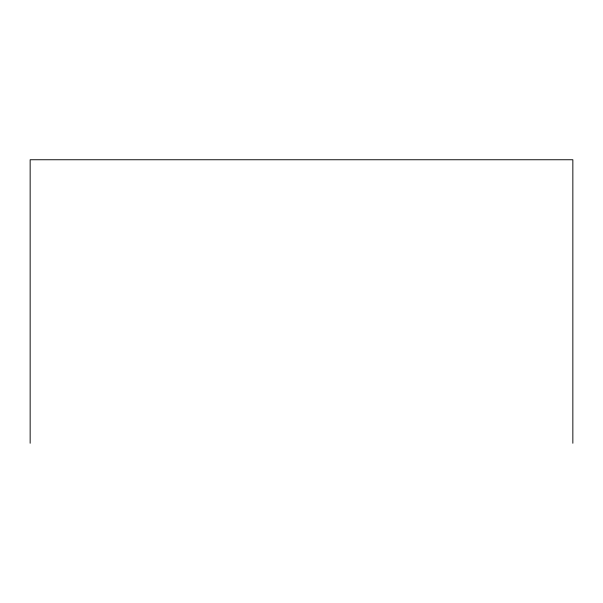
<?xml version="1.0" encoding="UTF-8"?>
<svg xmlns="http://www.w3.org/2000/svg" width="603" height="603" viewBox="0 0 603 603"><rect width="100%" height="100%" fill="white"/><g stroke="black" fill="none" stroke-linecap="round" stroke-linejoin="round"><path stroke-width="0.9" d="M572.85 443.25L572.85 159.75L30.15 159.75L30.15 443.25"/></g></svg>
